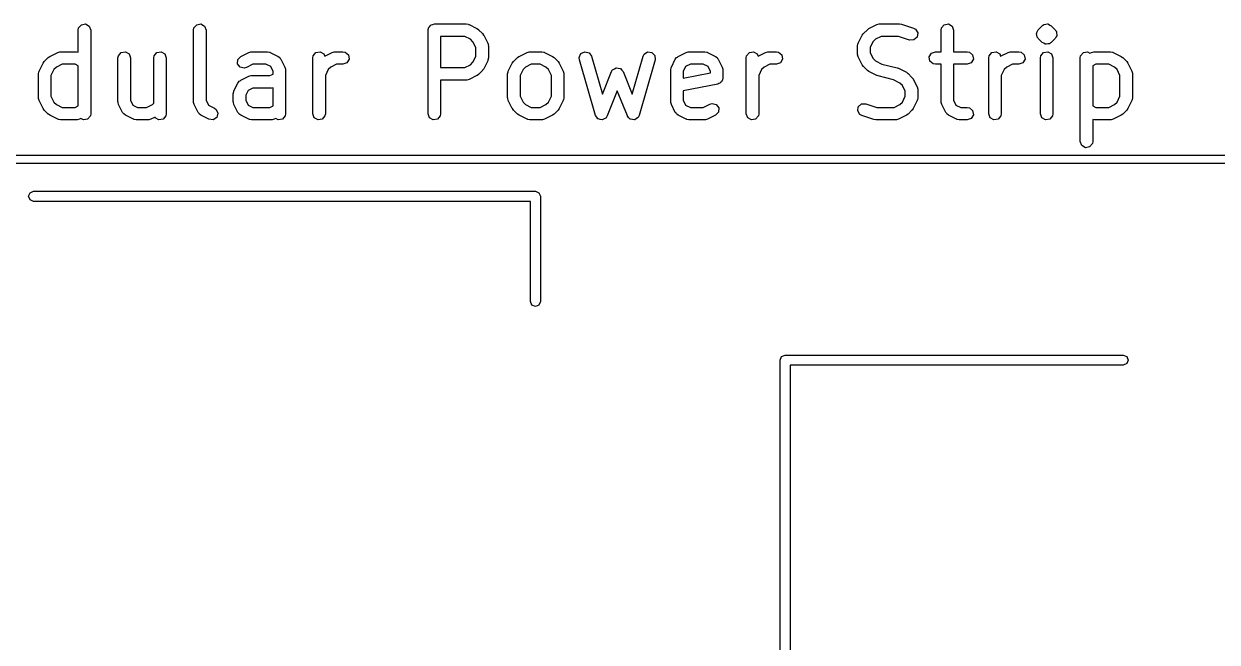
# Model space of a CAD drawing. Extents: x 59.1 to 151.1, y -119.5 to -80.2.
# Drawn here: x 71.73 to 86.02, y -87.78 to -80.38 of the extents above; entities that cross this region are included whole.
import ezdxf

# ---------------------------------------------------------------- set-up
doc = ezdxf.new("R2010")
doc.units = 0
doc.layers.add('BLACK', color=7, linetype='CONTINUOUS')

msp = doc.modelspace()

# ---------------------------------------------------------------- linework, layer by layer
at = {"layer": 'BLACK', "linetype": 'CONTINUOUS'}
for p, q in [((72.381, -80.4524), (72.3855, -80.4267)), ((72.381, -80.7143), (72.381, -80.4524)), ((72.3855, -80.4267), (72.4185, -80.3874)), ((72.4185, -80.3874), (72.469, -80.3785)), ((72.469, -80.3785), (72.5134, -80.4042)), ((72.5134, -80.4042), (72.531, -80.4524)), ((72.531, -80.4524), (72.531, -81.4524)), ((73.7619, -80.4524), (73.7664, -80.4267)), ((73.7619, -81.3095), (73.7619, -80.4524)), ((73.7664, -80.4267), (73.7994, -80.3874)), ((73.7994, -80.3874), (73.8499, -80.3785)), ((73.8499, -80.3785), (73.8944, -80.4042)), ((73.8944, -80.4042), (73.9119, -80.4524)), ((73.9119, -80.4524), (73.9119, -81.2918)), ((76.5714, -80.4524), (76.5731, -80.4426)), ((76.5714, -81.4524), (76.5714, -80.4524)), ((76.5726, -80.4394), (76.5742, -80.4365)), ((76.5731, -80.4426), (76.5726, -80.4394)), ((76.5742, -80.4365), (76.576, -80.4267)), ((76.576, -80.4267), (76.5885, -80.4118)), ((76.5885, -80.4118), (76.5982, -80.3949)), ((76.5982, -80.3949), (76.6046, -80.3926)), ((76.6046, -80.3926), (76.6089, -80.3874)), ((76.6089, -80.3874), (76.6281, -80.384)), ((76.6281, -80.384), (76.6464, -80.3774)), ((76.6464, -80.3774), (77.0274, -80.3774)), ((77.0274, -80.3774), (77.053, -80.3819)), ((77.053, -80.3819), (77.0565, -80.3848)), ((77.0565, -80.3848), (77.0609, -80.3853)), ((77.0609, -80.3853), (77.1562, -80.4329)), ((77.1562, -80.4329), (77.1742, -80.4463)), ((77.1742, -80.4463), (77.1757, -80.447)), ((77.1757, -80.447), (77.2233, -80.4946)), ((81.7839, -80.4946), (81.8315, -80.447)), ((81.8315, -80.447), (81.8499, -80.4341)), ((81.8499, -80.4341), (81.851, -80.4329)), ((81.851, -80.4329), (81.9462, -80.3853)), ((81.9462, -80.3853), (81.9712, -80.3779)), ((81.9712, -80.3779), (81.9755, -80.3789)), ((81.9755, -80.3789), (81.9798, -80.3774)), ((81.9798, -80.3774), (82.2179, -80.3774)), ((82.2179, -80.3774), (82.2399, -80.3813)), ((82.2399, -80.3813), (82.2416, -80.3812)), ((82.2416, -80.3812), (82.3844, -80.4288)), ((82.3844, -80.4288), (82.4073, -80.4413)), ((82.4073, -80.4413), (82.4342, -80.485)), ((82.7143, -80.4524), (82.7188, -80.4267)), ((82.7143, -80.7107), (82.7143, -80.4524)), ((82.7188, -80.4267), (82.7518, -80.3874)), ((82.7518, -80.3874), (82.8023, -80.3785)), ((82.8023, -80.3785), (82.8467, -80.4042)), ((82.8467, -80.4042), (82.8643, -80.4524)), ((82.8643, -80.4524), (82.8643, -80.7107)), ((83.8709, -80.4646), (83.8791, -80.447)), ((83.8791, -80.447), (83.9267, -80.3993)), ((83.9267, -80.3993), (83.9348, -80.3937)), ((83.9348, -80.3937), (83.9367, -80.3909)), ((83.9367, -80.3909), (83.94, -80.3901)), ((83.94, -80.3901), (83.9401, -80.39)), ((83.9401, -80.39), (83.9423, -80.3874)), ((83.9423, -80.3874), (83.9443, -80.3871)), ((83.9443, -80.3871), (83.9481, -80.3844)), ((83.9481, -80.3844), (83.9675, -80.3827)), ((83.9675, -80.3827), (83.9863, -80.3777)), ((83.9863, -80.3777), (83.9894, -80.3791)), ((83.9894, -80.3791), (83.9928, -80.3785)), ((83.9928, -80.3785), (83.9958, -80.3802)), ((83.9958, -80.3802), (83.9992, -80.3799)), ((83.9992, -80.3799), (84.0151, -80.3911)), ((84.0151, -80.3911), (84.0328, -80.3993)), ((84.0328, -80.3993), (84.0804, -80.447)), ((84.0804, -80.447), (84.0861, -80.4551)), ((84.0861, -80.4551), (84.0888, -80.457)), ((76.7214, -80.5274), (76.7214, -80.9012)), ((77.0097, -80.5274), (76.7214, -80.5274)), ((77.0782, -80.5616), (77.0097, -80.5274)), ((77.1086, -80.592), (77.0782, -80.5616)), ((77.1429, -80.6606), (77.1086, -80.592)), ((77.2233, -80.4946), (77.2361, -80.513)), ((77.2361, -80.513), (77.2373, -80.5141)), ((77.2373, -80.5141), (77.2849, -80.6093)), ((81.7222, -80.6093), (81.7698, -80.5141)), ((81.7698, -80.5141), (81.7832, -80.4961)), ((81.7832, -80.4961), (81.7839, -80.4946)), ((81.8985, -80.592), (81.8643, -80.6606)), ((81.9289, -80.5616), (81.8985, -80.592)), ((81.9975, -80.5274), (81.9289, -80.5616)), ((82.2057, -80.5274), (81.9975, -80.5274)), ((82.337, -80.5712), (82.2057, -80.5274)), ((82.3883, -80.5697), (82.337, -80.5712)), ((82.4267, -80.5357), (82.3883, -80.5697)), ((82.4342, -80.485), (82.4267, -80.5357)), ((83.8574, -80.4935), (83.8603, -80.4873)), ((83.8625, -80.5123), (83.8574, -80.4935)), ((83.8597, -80.4806), (83.8709, -80.4646)), ((83.8603, -80.4873), (83.8597, -80.4806)), ((83.8642, -80.5317), (83.8625, -80.5123)), ((83.8698, -80.5398), (83.8642, -80.5317)), ((83.8707, -80.543), (83.8698, -80.5398)), ((83.8734, -80.5449), (83.8707, -80.543)), ((83.8791, -80.553), (83.8734, -80.5449)), ((83.9267, -80.6007), (83.8791, -80.553)), ((84.0804, -80.553), (84.0328, -80.6007)), ((84.0886, -80.5354), (84.0804, -80.553)), ((84.0998, -80.5194), (84.0886, -80.5354)), ((84.0888, -80.457), (84.0897, -80.4602)), ((84.0897, -80.4602), (84.0954, -80.4683)), ((84.0954, -80.4683), (84.0971, -80.4877)), ((84.0971, -80.4877), (84.1021, -80.5065)), ((84.1021, -80.5065), (84.0992, -80.5127)), ((84.0992, -80.5127), (84.0998, -80.5194)), ((72.0415, -80.7663), (72.1367, -80.7186)), ((72.1367, -80.7186), (72.1617, -80.7112)), ((72.1617, -80.7112), (72.166, -80.7122)), ((72.166, -80.7122), (72.1702, -80.7107)), ((72.1702, -80.7107), (72.3607, -80.7107)), ((72.3607, -80.7107), (72.381, -80.7143)), ((72.8617, -80.7601), (72.8946, -80.7208)), ((72.8946, -80.7208), (72.9452, -80.7119)), ((72.9452, -80.7119), (72.9896, -80.7375)), ((72.9896, -80.7375), (73.0071, -80.7857)), ((73.2902, -80.7601), (73.3232, -80.7208)), ((73.3232, -80.7208), (73.3737, -80.7119)), ((73.3737, -80.7119), (73.4182, -80.7375)), ((73.4182, -80.7375), (73.4357, -80.7857)), ((74.3272, -80.7663), (74.4224, -80.7186)), ((74.4224, -80.7186), (74.4474, -80.7112)), ((74.4474, -80.7112), (74.4517, -80.7122)), ((74.4517, -80.7122), (74.456, -80.7107)), ((74.456, -80.7107), (74.6464, -80.7107)), ((74.6464, -80.7107), (74.6721, -80.7152)), ((74.6721, -80.7152), (74.6755, -80.7181)), ((74.6755, -80.7181), (74.68, -80.7186)), ((74.68, -80.7186), (74.7752, -80.7663)), ((75.195, -80.7601), (75.228, -80.7208)), ((75.228, -80.7208), (75.2785, -80.7119)), ((75.2785, -80.7119), (75.3229, -80.7375)), ((75.3229, -80.7375), (75.3324, -80.7636)), ((75.3324, -80.7636), (75.4224, -80.7186)), ((75.4224, -80.7186), (75.4474, -80.7112)), ((75.4474, -80.7112), (75.4517, -80.7122)), ((75.4517, -80.7122), (75.456, -80.7107)), ((75.456, -80.7107), (75.5512, -80.7107)), ((75.5512, -80.7107), (75.5768, -80.7152)), ((75.5768, -80.7152), (75.6161, -80.7482)), ((77.1429, -80.768), (77.1429, -80.6606)), ((77.2849, -80.6093), (77.2924, -80.6343)), ((77.2924, -80.6343), (77.2913, -80.6386)), ((77.2913, -80.6386), (77.2929, -80.6429)), ((77.2929, -80.6429), (77.2929, -80.7857)), ((77.6605, -80.7663), (77.7557, -80.7186)), ((77.7557, -80.7186), (77.7807, -80.7112)), ((77.7807, -80.7112), (77.7851, -80.7122)), ((77.7851, -80.7122), (77.7893, -80.7107)), ((77.7893, -80.7107), (77.9321, -80.7107)), ((77.9321, -80.7107), (77.9578, -80.7152)), ((77.9578, -80.7152), (77.9612, -80.7181)), ((77.9612, -80.7181), (77.9657, -80.7186)), ((77.9657, -80.7186), (78.0609, -80.7663)), ((78.3811, -80.7804), (78.4021, -80.7336)), ((78.4021, -80.7336), (78.4482, -80.7111)), ((78.4482, -80.7111), (78.498, -80.7236)), ((78.498, -80.7236), (78.5281, -80.7651)), ((79.1457, -80.7651), (79.1571, -80.7417)), ((79.1571, -80.7417), (79.1996, -80.713)), ((79.1996, -80.713), (79.2507, -80.7183)), ((79.2507, -80.7183), (79.2863, -80.7551)), ((79.5653, -80.7663), (79.6605, -80.7186)), ((79.6605, -80.7186), (79.6855, -80.7112)), ((79.6855, -80.7112), (79.6898, -80.7122)), ((79.6898, -80.7122), (79.694, -80.7107)), ((79.694, -80.7107), (79.8845, -80.7107)), ((79.8845, -80.7107), (79.9102, -80.7152)), ((79.9102, -80.7152), (79.9136, -80.7181)), ((79.9136, -80.7181), (79.9181, -80.7186)), ((79.9181, -80.7186), (80.0133, -80.7663)), ((80.3855, -80.7601), (80.4185, -80.7208)), ((80.4185, -80.7208), (80.469, -80.7119)), ((80.469, -80.7119), (80.5134, -80.7375)), ((80.5134, -80.7375), (80.5229, -80.7636)), ((80.5229, -80.7636), (80.6129, -80.7186)), ((80.6129, -80.7186), (80.6379, -80.7112)), ((80.6379, -80.7112), (80.6422, -80.7122)), ((80.6422, -80.7122), (80.6464, -80.7107)), ((80.6464, -80.7107), (80.7417, -80.7107)), ((80.7417, -80.7107), (80.7673, -80.7152)), ((80.7673, -80.7152), (80.8066, -80.7482)), ((81.7143, -80.6429), (81.7188, -80.6172)), ((81.7143, -80.7381), (81.7143, -80.6429)), ((81.7158, -80.7423), (81.7143, -80.7381)), ((81.7188, -80.6172), (81.7217, -80.6138)), ((81.7217, -80.6138), (81.7222, -80.6093)), ((81.8643, -80.6606), (81.8643, -80.7204)), ((81.8643, -80.7204), (81.8985, -80.7889)), ((82.5726, -80.7727), (82.5982, -80.7283)), ((82.5982, -80.7283), (82.6464, -80.7107)), ((82.6464, -80.7107), (82.7143, -80.7107)), ((82.8643, -80.7107), (83.0274, -80.7107)), ((83.0274, -80.7107), (83.053, -80.7152)), ((83.053, -80.7152), (83.0923, -80.7482)), ((83.2902, -80.7601), (83.3232, -80.7208)), ((83.3232, -80.7208), (83.3737, -80.7119)), ((83.3737, -80.7119), (83.4182, -80.7375)), ((83.4182, -80.7375), (83.4277, -80.7636)), ((83.4277, -80.7636), (83.5176, -80.7186)), ((83.5176, -80.7186), (83.5426, -80.7112)), ((83.5426, -80.7112), (83.547, -80.7122)), ((83.547, -80.7122), (83.5512, -80.7107)), ((83.5512, -80.7107), (83.6464, -80.7107)), ((83.6464, -80.7107), (83.6721, -80.7152)), ((83.6721, -80.7152), (83.7114, -80.7482)), ((83.9093, -80.7601), (83.9423, -80.7208)), ((83.9444, -80.6089), (83.9267, -80.6007)), ((83.9423, -80.7208), (83.9928, -80.7119)), ((83.9603, -80.6201), (83.9444, -80.6089)), ((83.9638, -80.6198), (83.9603, -80.6201)), ((83.9667, -80.6215), (83.9638, -80.6198)), ((83.9701, -80.6209), (83.9667, -80.6215)), ((83.9732, -80.6223), (83.9701, -80.6209)), ((83.992, -80.6173), (83.9732, -80.6223)), ((84.0115, -80.6156), (83.992, -80.6173)), ((83.9928, -80.7119), (84.0372, -80.7375)), ((84.0153, -80.6129), (84.0115, -80.6156)), ((84.0173, -80.6126), (84.0153, -80.6129)), ((84.0194, -80.61), (84.0173, -80.6126)), ((84.0196, -80.6099), (84.0194, -80.61)), ((84.0228, -80.6091), (84.0196, -80.6099)), ((84.0247, -80.6063), (84.0228, -80.6091)), ((84.0328, -80.6007), (84.0247, -80.6063)), ((84.0372, -80.7375), (84.0548, -80.7857)), ((84.3855, -80.7601), (84.4185, -80.7208)), ((84.4185, -80.7208), (84.469, -80.7119)), ((84.469, -80.7119), (84.4979, -80.7285)), ((84.4979, -80.7285), (84.5176, -80.7186)), ((84.5176, -80.7186), (84.5426, -80.7112)), ((84.5426, -80.7112), (84.547, -80.7122)), ((84.547, -80.7122), (84.5512, -80.7107)), ((84.5512, -80.7107), (84.7417, -80.7107)), ((84.7417, -80.7107), (84.7673, -80.7152)), ((84.7673, -80.7152), (84.7708, -80.7181)), ((84.7708, -80.7181), (84.7752, -80.7186)), ((84.7752, -80.7186), (84.8704, -80.7663)), ((71.9127, -80.9426), (71.9603, -80.8474)), ((71.9603, -80.8474), (71.9737, -80.8294)), ((71.9737, -80.8294), (71.9743, -80.8279)), ((71.9743, -80.8279), (72.022, -80.7803)), ((72.022, -80.7803), (72.0403, -80.7674)), ((72.0403, -80.7674), (72.0415, -80.7663)), ((72.1879, -80.8607), (72.1194, -80.895)), ((72.343, -80.8607), (72.1879, -80.8607)), ((72.381, -80.8797), (72.343, -80.8607)), ((72.381, -81.3584), (72.381, -80.8797)), ((72.8571, -80.7857), (72.8617, -80.7601)), ((72.8571, -81.3095), (72.8571, -80.7857)), ((73.0071, -80.7857), (73.0071, -81.2918)), ((73.2857, -80.7857), (73.2902, -80.7601)), ((73.2857, -81.3261), (73.2857, -80.7857)), ((73.4357, -80.7857), (73.4357, -81.4524)), ((74.2888, -80.8547), (74.2919, -80.8035)), ((74.3194, -80.8959), (74.2888, -80.8547)), ((74.2919, -80.8035), (74.3272, -80.7663)), ((74.4737, -80.8607), (74.3943, -80.9004)), ((74.6287, -80.8607), (74.4737, -80.8607)), ((74.6858, -80.8892), (74.6287, -80.8607)), ((74.7752, -80.7663), (74.7961, -80.7818)), ((74.7961, -80.7818), (74.8006, -80.7921)), ((74.8006, -80.7921), (74.8087, -80.7998)), ((74.8087, -80.7998), (74.8564, -80.895)), ((75.1905, -80.7857), (75.195, -80.7601)), ((75.1905, -81.4524), (75.1905, -80.7857)), ((75.4737, -80.8607), (75.4051, -80.895)), ((75.5512, -80.8607), (75.4737, -80.8607)), ((75.5994, -80.8432), (75.5512, -80.8607)), ((75.6251, -80.7987), (75.5994, -80.8432)), ((75.6161, -80.7482), (75.6251, -80.7987)), ((77.0097, -80.9012), (77.0782, -80.8669)), ((77.0782, -80.8669), (77.1086, -80.8365)), ((77.1086, -80.8365), (77.1429, -80.768)), ((77.2849, -80.8193), (77.2373, -80.9145)), ((77.2855, -80.8148), (77.2849, -80.8193)), ((77.2883, -80.8114), (77.2855, -80.8148)), ((77.2929, -80.7857), (77.2883, -80.8114)), ((77.5317, -80.9426), (77.5793, -80.8474)), ((77.5793, -80.8474), (77.5927, -80.8294)), ((77.5927, -80.8294), (77.5934, -80.8279)), ((77.5934, -80.8279), (77.641, -80.7803)), ((77.641, -80.7803), (77.6594, -80.7674)), ((77.6594, -80.7674), (77.6605, -80.7663)), ((77.807, -80.8607), (77.7385, -80.895)), ((77.9144, -80.8607), (77.807, -80.8607)), ((77.983, -80.895), (77.9144, -80.8607)), ((78.0609, -80.7663), (78.0789, -80.7796)), ((78.0789, -80.7796), (78.0804, -80.7803)), ((78.0804, -80.7803), (78.128, -80.8279)), ((78.128, -80.8279), (78.1409, -80.8463)), ((78.1409, -80.8463), (78.1421, -80.8474)), ((78.1421, -80.8474), (78.1897, -80.9426)), ((78.3838, -80.8063), (78.3811, -80.7804)), ((78.5743, -81.473), (78.3838, -80.8063)), ((78.5281, -80.7651), (78.6583, -81.2208)), ((79.0155, -81.2208), (79.1457, -80.7651)), ((79.29, -80.8063), (79.0995, -81.473)), ((79.2863, -80.7551), (79.29, -80.8063)), ((79.4841, -80.895), (79.5317, -80.7998)), ((79.5317, -80.7998), (79.5472, -80.7789)), ((79.5472, -80.7789), (79.5575, -80.7744)), ((79.5575, -80.7744), (79.5653, -80.7663)), ((79.7118, -80.8607), (79.6547, -80.8892)), ((79.8668, -80.8607), (79.7118, -80.8607)), ((79.9239, -80.8892), (79.8668, -80.8607)), ((80.0133, -80.7663), (80.0342, -80.7818)), ((80.0342, -80.7818), (80.0387, -80.7921)), ((80.0387, -80.7921), (80.0468, -80.7998)), ((80.0468, -80.7998), (80.0945, -80.895)), ((80.381, -80.7857), (80.3855, -80.7601)), ((80.381, -81.4524), (80.381, -80.7857)), ((80.6641, -80.8607), (80.5956, -80.895)), ((80.7417, -80.8607), (80.6641, -80.8607)), ((80.7899, -80.8432), (80.7417, -80.8607)), ((80.8155, -80.7987), (80.7899, -80.8432)), ((80.8066, -80.7482), (80.8155, -80.7987)), ((81.7148, -80.7467), (81.7158, -80.7423)), ((81.7222, -80.7716), (81.7148, -80.7467)), ((81.7698, -80.8669), (81.7222, -80.7716)), ((81.771, -80.868), (81.7698, -80.8669)), ((81.7839, -80.8864), (81.771, -80.868)), ((81.8985, -80.7889), (81.929, -80.8193)), ((81.929, -80.8193), (82.0059, -80.8578)), ((82.0059, -80.8578), (82.1884, -80.9034)), ((82.5815, -80.8232), (82.5726, -80.7727)), ((82.6208, -80.8562), (82.5815, -80.8232)), ((82.6464, -80.8607), (82.6208, -80.8562)), ((82.7143, -80.8607), (82.6464, -80.8607)), ((82.7143, -81.3095), (82.7143, -80.8607)), ((83.0274, -80.8607), (82.8643, -80.8607)), ((82.8643, -80.8607), (82.8643, -81.2918)), ((83.0756, -80.8432), (83.0274, -80.8607)), ((83.1012, -80.7987), (83.0756, -80.8432)), ((83.0923, -80.7482), (83.1012, -80.7987)), ((83.2857, -80.7857), (83.2902, -80.7601)), ((83.2857, -81.4524), (83.2857, -80.7857)), ((83.5689, -80.8607), (83.5004, -80.895)), ((83.6464, -80.8607), (83.5689, -80.8607)), ((83.6946, -80.8432), (83.6464, -80.8607)), ((83.7203, -80.7987), (83.6946, -80.8432)), ((83.7114, -80.7482), (83.7203, -80.7987)), ((83.9048, -80.7857), (83.9093, -80.7601)), ((83.9048, -81.4524), (83.9048, -80.7857)), ((84.0548, -80.7857), (84.0548, -81.4524)), ((84.381, -80.7857), (84.3855, -80.7601)), ((84.381, -81.7857), (84.381, -80.7857)), ((84.5689, -80.8607), (84.531, -80.8797)), ((84.531, -80.8797), (84.531, -81.3584)), ((84.724, -80.8607), (84.5689, -80.8607)), ((84.7925, -80.895), (84.724, -80.8607)), ((84.8704, -80.7663), (84.8885, -80.7796)), ((84.8885, -80.7796), (84.8899, -80.7803)), ((84.8899, -80.7803), (84.9376, -80.8279)), ((84.9376, -80.8279), (84.9504, -80.8463)), ((84.9504, -80.8463), (84.9516, -80.8474)), ((84.9516, -80.8474), (84.9992, -80.9426)), ((71.9048, -80.9762), (71.9093, -80.9505)), ((71.9048, -81.2619), (71.9048, -80.9762)), ((71.9093, -80.9505), (71.9122, -80.9471)), ((71.9122, -80.9471), (71.9127, -80.9426)), ((72.089, -80.9254), (72.0548, -80.9939)), ((72.0548, -80.9939), (72.0548, -81.2442)), ((72.1194, -80.895), (72.089, -80.9254)), ((74.3693, -80.9078), (74.3194, -80.8959)), ((74.3272, -81.052), (74.4224, -81.0043)), ((74.3943, -80.9004), (74.3693, -80.9078)), ((74.4224, -81.0043), (74.4474, -80.9969)), ((74.4474, -80.9969), (74.4517, -80.998)), ((74.4517, -80.998), (74.456, -80.9964)), ((74.456, -80.9964), (74.6763, -80.9964)), ((74.6763, -80.9964), (74.7143, -80.9775)), ((74.7143, -80.9463), (74.6858, -80.8892)), ((74.7143, -80.9775), (74.7143, -80.9463)), ((74.8564, -80.895), (74.8638, -80.92)), ((74.8638, -80.92), (74.8628, -80.9244)), ((74.8628, -80.9244), (74.8643, -80.9286)), ((74.8643, -80.9286), (74.8643, -81.4524)), ((75.3747, -80.9254), (75.3405, -80.9939)), ((75.3405, -80.9939), (75.3405, -81.4524)), ((75.4051, -80.895), (75.3747, -80.9254)), ((76.7214, -80.9012), (77.0097, -80.9012)), ((77.1562, -80.9957), (77.0609, -81.0433)), ((77.1573, -80.9945), (77.1562, -80.9957)), ((77.1757, -80.9816), (77.1573, -80.9945)), ((77.2233, -80.934), (77.1757, -80.9816)), ((77.224, -80.9325), (77.2233, -80.934)), ((77.2373, -80.9145), (77.224, -80.9325)), ((77.5238, -80.9762), (77.5283, -80.9505)), ((77.5238, -81.2619), (77.5238, -80.9762)), ((77.5283, -80.9505), (77.5312, -80.9471)), ((77.5312, -80.9471), (77.5317, -80.9426)), ((77.7081, -80.9254), (77.6738, -80.9939)), ((77.6738, -80.9939), (77.6738, -81.2442)), ((77.7385, -80.895), (77.7081, -80.9254)), ((78.0134, -80.9254), (77.983, -80.895)), ((78.0476, -80.9939), (78.0134, -80.9254)), ((78.0476, -81.2442), (78.0476, -80.9939)), ((78.1897, -80.9426), (78.1971, -80.9676)), ((78.1971, -80.9676), (78.1961, -80.972)), ((78.1961, -80.972), (78.1976, -80.9762)), ((78.1976, -80.9762), (78.1976, -81.2619)), ((78.6583, -81.2208), (78.7673, -80.9483)), ((78.7673, -80.9483), (78.7771, -80.9325)), ((78.7771, -80.9325), (78.778, -80.9298)), ((78.778, -80.9298), (78.7792, -80.929)), ((78.7792, -80.929), (78.781, -80.9262)), ((78.781, -80.9262), (78.8016, -80.9151)), ((78.8016, -80.9151), (78.8216, -80.9028)), ((78.8216, -80.9028), (78.824, -80.9031)), ((78.824, -80.9031), (78.8262, -80.902)), ((78.8262, -80.902), (78.8491, -80.9068)), ((78.8491, -80.9068), (78.8723, -80.9101)), ((78.8723, -80.9101), (78.874, -80.9119)), ((78.874, -80.9119), (78.8764, -80.9124)), ((78.8764, -80.9124), (78.8909, -80.9309)), ((78.8909, -80.9309), (78.9065, -80.9483)), ((78.9065, -80.9483), (79.0155, -81.2208)), ((79.4762, -80.9286), (79.4807, -80.9029)), ((79.4762, -81.3095), (79.4762, -80.9286)), ((79.4807, -80.9029), (79.4836, -80.8995)), ((79.4836, -80.8995), (79.4841, -80.895)), ((79.6547, -80.8892), (79.6262, -80.9463)), ((79.6262, -80.9463), (79.6262, -81.0276)), ((79.6262, -81.0276), (79.9524, -80.9623)), ((79.9524, -80.9463), (79.9239, -80.8892)), ((79.9524, -80.9623), (79.9524, -80.9463)), ((80.0945, -80.895), (80.1019, -80.92)), ((80.1024, -81.0238), (80.0979, -81.0495)), ((80.1019, -80.92), (80.1008, -80.9244)), ((80.1008, -80.9244), (80.1024, -80.9286)), ((80.1024, -80.9286), (80.1024, -81.0238)), ((80.5652, -80.9254), (80.531, -80.9939)), ((80.531, -80.9939), (80.531, -81.4524)), ((80.5956, -80.895), (80.5652, -80.9254)), ((81.8315, -80.934), (81.7839, -80.8864)), ((81.833, -80.9347), (81.8315, -80.934)), ((81.851, -80.948), (81.833, -80.9347)), ((81.9462, -80.9957), (81.851, -80.948)), ((81.9497, -80.9961), (81.9462, -80.9957)), ((81.9616, -81.0013), (81.9497, -80.9961)), ((82.1441, -81.047), (81.9616, -81.0013)), ((82.1884, -80.9034), (82.2003, -80.9087)), ((82.2003, -80.9087), (82.2038, -80.9091)), ((82.2038, -80.9091), (82.299, -80.9567)), ((82.299, -80.9567), (82.317, -80.9701)), ((82.317, -80.9701), (82.3185, -80.9708)), ((82.3185, -80.9708), (82.3661, -81.0184)), ((82.3661, -81.0184), (82.379, -81.0368)), ((83.47, -80.9254), (83.4357, -80.9939)), ((83.4357, -80.9939), (83.4357, -81.4524)), ((83.5004, -80.895), (83.47, -80.9254)), ((84.8229, -80.9254), (84.7925, -80.895)), ((84.8571, -80.9939), (84.8229, -80.9254)), ((84.8571, -81.2442), (84.8571, -80.9939)), ((84.9992, -80.9426), (85.0066, -80.9676)), ((85.0066, -80.9676), (85.0056, -80.972)), ((85.0056, -80.972), (85.0071, -80.9762)), ((85.0071, -80.9762), (85.0071, -81.2619)), ((74.246, -81.1807), (74.2936, -81.0855)), ((74.2936, -81.0855), (74.3091, -81.0646)), ((74.3091, -81.0646), (74.3195, -81.0601)), ((74.3195, -81.0601), (74.3272, -81.052)), ((74.4737, -81.1464), (74.4166, -81.1749)), ((74.694, -81.1464), (74.4737, -81.1464)), ((74.6983, -81.1449), (74.694, -81.1464)), ((74.7026, -81.1459), (74.6983, -81.1449)), ((74.7143, -81.1425), (74.7026, -81.1459)), ((74.7143, -81.3584), (74.7143, -81.1425)), ((77.0274, -81.0512), (76.7214, -81.0512)), ((76.7214, -81.0512), (76.7214, -81.4524)), ((77.0316, -81.0497), (77.0274, -81.0512)), ((77.036, -81.0507), (77.0316, -81.0497)), ((77.0609, -81.0433), (77.036, -81.0507)), ((80.0421, -81.0974), (79.6262, -81.1805)), ((80.0527, -81.0909), (80.0421, -81.0974)), ((80.0649, -81.0888), (80.0527, -81.0909)), ((80.0739, -81.078), (80.0649, -81.0888)), ((80.0859, -81.0707), (80.0739, -81.078)), ((80.0899, -81.059), (80.0859, -81.0707)), ((80.0979, -81.0495), (80.0899, -81.059)), ((82.221, -81.0854), (82.1441, -81.047)), ((82.2515, -81.1159), (82.221, -81.0854)), ((82.2857, -81.1844), (82.2515, -81.1159)), ((82.379, -81.0368), (82.3802, -81.0379)), ((82.3802, -81.0379), (82.4278, -81.1331)), ((82.4278, -81.1331), (82.4352, -81.1581)), ((82.4352, -81.1581), (82.4342, -81.1625)), ((82.4342, -81.1625), (82.4357, -81.1667)), ((82.4357, -81.1667), (82.4357, -81.2619)), ((71.9063, -81.2661), (71.9048, -81.2619)), ((71.9053, -81.2705), (71.9063, -81.2661)), ((71.9127, -81.2954), (71.9053, -81.2705)), ((71.9603, -81.3907), (71.9127, -81.2954)), ((72.0548, -81.2442), (72.089, -81.3127)), ((72.089, -81.3127), (72.1194, -81.3431)), ((72.8587, -81.3137), (72.8571, -81.3095)), ((72.8576, -81.3181), (72.8587, -81.3137)), ((73.0071, -81.2918), (73.0357, -81.3489)), ((73.7634, -81.3137), (73.7619, -81.3095)), ((73.7624, -81.3181), (73.7634, -81.3137)), ((73.9119, -81.2918), (73.9404, -81.3489)), ((74.2381, -81.2143), (74.2426, -81.1886)), ((74.2381, -81.3095), (74.2381, -81.2143)), ((74.2396, -81.3137), (74.2381, -81.3095)), ((74.2386, -81.3181), (74.2396, -81.3137)), ((74.2426, -81.1886), (74.2455, -81.1852)), ((74.2455, -81.1852), (74.246, -81.1807)), ((74.4166, -81.1749), (74.3881, -81.232)), ((74.3881, -81.232), (74.3881, -81.2918)), ((74.3881, -81.2918), (74.4166, -81.3489)), ((77.5253, -81.2661), (77.5238, -81.2619)), ((77.5243, -81.2705), (77.5253, -81.2661)), ((77.5317, -81.2954), (77.5243, -81.2705)), ((77.5793, -81.3907), (77.5317, -81.2954)), ((77.6738, -81.2442), (77.7081, -81.3127)), ((77.7081, -81.3127), (77.7385, -81.3431)), ((77.983, -81.3431), (78.0134, -81.3127)), ((78.0134, -81.3127), (78.0476, -81.2442)), ((78.1897, -81.2954), (78.1421, -81.3907)), ((78.1902, -81.291), (78.1897, -81.2954)), ((78.1931, -81.2876), (78.1902, -81.291)), ((78.1976, -81.2619), (78.1931, -81.2876)), ((78.8369, -81.1781), (78.7161, -81.4802)), ((78.9577, -81.4802), (78.8369, -81.1781)), ((79.4777, -81.3137), (79.4762, -81.3095)), ((79.4767, -81.3181), (79.4777, -81.3137)), ((79.6262, -81.1805), (79.6262, -81.2918)), ((79.6262, -81.2918), (79.6547, -81.3489)), ((82.221, -81.3431), (82.2515, -81.3127)), ((82.2515, -81.3127), (82.2857, -81.2442)), ((82.2857, -81.2442), (82.2857, -81.1844)), ((82.4278, -81.2954), (82.3802, -81.3907)), ((82.4283, -81.291), (82.4278, -81.2954)), ((82.4312, -81.2876), (82.4283, -81.291)), ((82.4357, -81.2619), (82.4312, -81.2876)), ((82.7158, -81.3137), (82.7143, -81.3095)), ((82.7148, -81.3181), (82.7158, -81.3137)), ((82.8643, -81.2918), (82.8928, -81.3489)), ((84.7925, -81.3431), (84.8229, -81.3127)), ((84.8229, -81.3127), (84.8571, -81.2442)), ((84.9992, -81.2954), (84.9516, -81.3907)), ((84.9997, -81.291), (84.9992, -81.2954)), ((85.0026, -81.2876), (84.9997, -81.291)), ((85.0071, -81.2619), (85.0026, -81.2876)), ((71.9615, -81.3918), (71.9603, -81.3907)), ((71.9743, -81.4102), (71.9615, -81.3918)), ((72.022, -81.4578), (71.9743, -81.4102)), ((72.1194, -81.3431), (72.1879, -81.3774)), ((72.1879, -81.3774), (72.343, -81.3774)), ((72.343, -81.3774), (72.381, -81.3584)), ((72.531, -81.4524), (72.5264, -81.478)), ((72.8651, -81.3431), (72.8576, -81.3181)), ((72.9127, -81.4383), (72.8651, -81.3431)), ((72.9208, -81.446), (72.9127, -81.4383)), ((72.9253, -81.4563), (72.9208, -81.446)), ((72.9462, -81.4718), (72.9253, -81.4563)), ((73.0357, -81.3489), (73.0927, -81.3774)), ((73.0927, -81.3774), (73.2002, -81.3774)), ((73.2002, -81.3774), (73.2687, -81.3431)), ((73.2687, -81.3431), (73.2857, -81.3261)), ((73.4357, -81.4524), (73.4312, -81.478)), ((73.7698, -81.3431), (73.7624, -81.3181)), ((73.8174, -81.4383), (73.7698, -81.3431)), ((73.8256, -81.446), (73.8174, -81.4383)), ((73.8301, -81.4563), (73.8256, -81.446)), ((73.851, -81.4718), (73.8301, -81.4563)), ((73.9404, -81.3489), (74.0133, -81.3853)), ((74.0133, -81.3853), (74.0342, -81.4008)), ((74.0342, -81.4008), (74.0546, -81.4479)), ((74.0546, -81.4479), (74.04, -81.4971)), ((74.246, -81.3431), (74.2386, -81.3181)), ((74.2936, -81.4383), (74.246, -81.3431)), ((74.3018, -81.446), (74.2936, -81.4383)), ((74.3063, -81.4563), (74.3018, -81.446)), ((74.3272, -81.4718), (74.3063, -81.4563)), ((74.4166, -81.3489), (74.4737, -81.3774)), ((74.4737, -81.3774), (74.6763, -81.3774)), ((74.6763, -81.3774), (74.7143, -81.3584)), ((74.8643, -81.4524), (74.8598, -81.478)), ((75.208, -81.5006), (75.1905, -81.4524)), ((75.3405, -81.4524), (75.336, -81.478)), ((76.589, -81.5006), (76.5714, -81.4524)), ((76.7214, -81.4524), (76.7169, -81.478)), ((77.5805, -81.3918), (77.5793, -81.3907)), ((77.5934, -81.4102), (77.5805, -81.3918)), ((77.641, -81.4578), (77.5934, -81.4102)), ((77.7385, -81.3431), (77.807, -81.3774)), ((77.807, -81.3774), (77.9144, -81.3774)), ((77.9144, -81.3774), (77.983, -81.3431)), ((78.128, -81.4102), (78.0804, -81.4578)), ((78.1287, -81.4087), (78.128, -81.4102)), ((78.1421, -81.3907), (78.1287, -81.4087)), ((79.4841, -81.3431), (79.4767, -81.3181)), ((79.5317, -81.4383), (79.4841, -81.3431)), ((79.5399, -81.446), (79.5317, -81.4383)), ((79.5443, -81.4563), (79.5399, -81.446)), ((79.5653, -81.4718), (79.5443, -81.4563)), ((79.6547, -81.3489), (79.7118, -81.3774)), ((79.7118, -81.3774), (79.8668, -81.3774)), ((79.8668, -81.3774), (79.9462, -81.3377)), ((79.9462, -81.3377), (79.9712, -81.3303)), ((79.9712, -81.3303), (80.0211, -81.3422)), ((80.0486, -81.4346), (80.0133, -81.4718)), ((80.0211, -81.3422), (80.0516, -81.3834)), ((80.0516, -81.3834), (80.0486, -81.4346)), ((80.3985, -81.5006), (80.381, -81.4524)), ((80.531, -81.4524), (80.5264, -81.478)), ((81.7158, -81.4198), (81.7233, -81.369)), ((81.7427, -81.4635), (81.7158, -81.4198)), ((81.7233, -81.369), (81.7617, -81.335)), ((81.7617, -81.335), (81.813, -81.3336)), ((81.813, -81.3336), (81.9443, -81.3774)), ((81.9443, -81.3774), (82.1525, -81.3774)), ((82.1525, -81.3774), (82.221, -81.3431)), ((82.3661, -81.4102), (82.3185, -81.4578)), ((82.3668, -81.4087), (82.3661, -81.4102)), ((82.3802, -81.3907), (82.3668, -81.4087)), ((82.7222, -81.3431), (82.7148, -81.3181)), ((82.7698, -81.4383), (82.7222, -81.3431)), ((82.778, -81.446), (82.7698, -81.4383)), ((82.7824, -81.4563), (82.778, -81.446)), ((82.8034, -81.4718), (82.7824, -81.4563)), ((82.8928, -81.3489), (82.9498, -81.3774)), ((82.9498, -81.3774), (83.0274, -81.3774)), ((83.0274, -81.3774), (83.053, -81.3819)), ((83.053, -81.3819), (83.0923, -81.4149)), ((83.0923, -81.4149), (83.1012, -81.4654)), ((83.3033, -81.5006), (83.2857, -81.4524)), ((83.4357, -81.4524), (83.4312, -81.478)), ((83.9223, -81.5006), (83.9048, -81.4524)), ((84.0548, -81.4524), (84.0502, -81.478)), ((84.531, -81.3584), (84.5689, -81.3774)), ((84.5689, -81.3774), (84.724, -81.3774)), ((84.724, -81.3774), (84.7925, -81.3431)), ((84.9376, -81.4102), (84.8899, -81.4578)), ((84.9382, -81.4087), (84.9376, -81.4102)), ((84.9516, -81.3907), (84.9382, -81.4087)), ((72.0234, -81.4585), (72.022, -81.4578)), ((72.0415, -81.4718), (72.0234, -81.4585)), ((72.1367, -81.5195), (72.0415, -81.4718)), ((72.1412, -81.52), (72.1367, -81.5195)), ((72.1446, -81.5229), (72.1412, -81.52)), ((72.1702, -81.5274), (72.1446, -81.5229)), ((72.3607, -81.5274), (72.1702, -81.5274)), ((72.3649, -81.5258), (72.3607, -81.5274)), ((72.3693, -81.5269), (72.3649, -81.5258)), ((72.3943, -81.5195), (72.3693, -81.5269)), ((72.414, -81.5096), (72.3943, -81.5195)), ((72.4429, -81.5262), (72.414, -81.5096)), ((72.4935, -81.5173), (72.4429, -81.5262)), ((72.5264, -81.478), (72.4935, -81.5173)), ((73.0415, -81.5195), (72.9462, -81.4718)), ((73.0459, -81.52), (73.0415, -81.5195)), ((73.0493, -81.5229), (73.0459, -81.52)), ((73.075, -81.5274), (73.0493, -81.5229)), ((73.2179, -81.5274), (73.075, -81.5274)), ((73.2221, -81.5258), (73.2179, -81.5274)), ((73.2264, -81.5269), (73.2221, -81.5258)), ((73.2514, -81.5195), (73.2264, -81.5269)), ((73.3011, -81.4946), (73.2514, -81.5195)), ((73.3033, -81.5006), (73.3011, -81.4946)), ((73.3477, -81.5262), (73.3033, -81.5006)), ((73.3982, -81.5173), (73.3477, -81.5262)), ((73.4312, -81.478), (73.3982, -81.5173)), ((73.9462, -81.5195), (73.851, -81.4718)), ((73.9972, -81.5253), (73.9462, -81.5195)), ((74.04, -81.4971), (73.9972, -81.5253)), ((74.4224, -81.5195), (74.3272, -81.4718)), ((74.4269, -81.52), (74.4224, -81.5195)), ((74.4303, -81.5229), (74.4269, -81.52)), ((74.456, -81.5274), (74.4303, -81.5229)), ((74.694, -81.5274), (74.456, -81.5274)), ((74.6983, -81.5258), (74.694, -81.5274)), ((74.7026, -81.5269), (74.6983, -81.5258)), ((74.7276, -81.5195), (74.7026, -81.5269)), ((74.7474, -81.5096), (74.7276, -81.5195)), ((74.7763, -81.5262), (74.7474, -81.5096)), ((74.8268, -81.5173), (74.7763, -81.5262)), ((74.8598, -81.478), (74.8268, -81.5173)), ((75.2525, -81.5262), (75.208, -81.5006)), ((75.303, -81.5173), (75.2525, -81.5262)), ((75.336, -81.478), (75.303, -81.5173)), ((76.6334, -81.5262), (76.589, -81.5006)), ((76.6839, -81.5173), (76.6334, -81.5262)), ((76.7169, -81.478), (76.6839, -81.5173)), ((77.6425, -81.4585), (77.641, -81.4578)), ((77.6605, -81.4718), (77.6425, -81.4585)), ((77.7557, -81.5195), (77.6605, -81.4718)), ((77.7602, -81.52), (77.7557, -81.5195)), ((77.7636, -81.5229), (77.7602, -81.52)), ((77.7893, -81.5274), (77.7636, -81.5229)), ((77.9321, -81.5274), (77.7893, -81.5274)), ((77.9364, -81.5258), (77.9321, -81.5274)), ((77.9407, -81.5269), (77.9364, -81.5258)), ((77.9657, -81.5195), (77.9407, -81.5269)), ((78.0609, -81.4718), (77.9657, -81.5195)), ((78.062, -81.4707), (78.0609, -81.4718)), ((78.0804, -81.4578), (78.062, -81.4707)), ((78.5752, -81.4742), (78.5743, -81.473)), ((78.5752, -81.4758), (78.5752, -81.4742)), ((78.5902, -81.4949), (78.5752, -81.4758)), ((78.6044, -81.5145), (78.5902, -81.4949)), ((78.6059, -81.5149), (78.6044, -81.5145)), ((78.6069, -81.5161), (78.6059, -81.5149)), ((78.6307, -81.5211), (78.6069, -81.5161)), ((78.6542, -81.527), (78.6307, -81.5211)), ((78.6556, -81.5263), (78.6542, -81.527)), ((78.6571, -81.5266), (78.6556, -81.5263)), ((78.6785, -81.5151), (78.6571, -81.5266)), ((78.7003, -81.5045), (78.6785, -81.5151)), ((78.701, -81.5031), (78.7003, -81.5045)), ((78.7023, -81.5024), (78.701, -81.5031)), ((78.7161, -81.4802), (78.7023, -81.5024)), ((78.9588, -81.4814), (78.9577, -81.4802)), ((78.9589, -81.483), (78.9588, -81.4814)), ((78.9758, -81.5004), (78.9589, -81.483)), ((78.9919, -81.5185), (78.9758, -81.5004)), ((78.9935, -81.5187), (78.9919, -81.5185)), ((78.9946, -81.5198), (78.9935, -81.5187)), ((79.0187, -81.5223), (78.9946, -81.5198)), ((79.0427, -81.5258), (79.0187, -81.5223)), ((79.044, -81.525), (79.0427, -81.5258)), ((79.0456, -81.5251), (79.044, -81.525)), ((79.0657, -81.5115), (79.0456, -81.5251)), ((79.0863, -81.4988), (79.0657, -81.5115)), ((79.0868, -81.4973), (79.0863, -81.4988)), ((79.0881, -81.4964), (79.0868, -81.4973)), ((79.0995, -81.473), (79.0881, -81.4964)), ((79.6605, -81.5195), (79.5653, -81.4718)), ((79.665, -81.52), (79.6605, -81.5195)), ((79.6684, -81.5229), (79.665, -81.52)), ((79.694, -81.5274), (79.6684, -81.5229)), ((79.8845, -81.5274), (79.694, -81.5274)), ((79.8887, -81.5258), (79.8845, -81.5274)), ((79.8931, -81.5269), (79.8887, -81.5258)), ((79.9181, -81.5195), (79.8931, -81.5269)), ((80.0133, -81.4718), (79.9181, -81.5195)), ((80.4429, -81.5262), (80.3985, -81.5006)), ((80.4935, -81.5173), (80.4429, -81.5262)), ((80.5264, -81.478), (80.4935, -81.5173)), ((81.7656, -81.4759), (81.7427, -81.4635)), ((81.9084, -81.5235), (81.7656, -81.4759)), ((81.9101, -81.5235), (81.9084, -81.5235)), ((81.9321, -81.5274), (81.9101, -81.5235)), ((82.1702, -81.5274), (81.9321, -81.5274)), ((82.1745, -81.5258), (82.1702, -81.5274)), ((82.1788, -81.5269), (82.1745, -81.5258)), ((82.2038, -81.5195), (82.1788, -81.5269)), ((82.299, -81.4718), (82.2038, -81.5195)), ((82.3001, -81.4707), (82.299, -81.4718)), ((82.3185, -81.4578), (82.3001, -81.4707)), ((82.8986, -81.5195), (82.8034, -81.4718)), ((82.9031, -81.52), (82.8986, -81.5195)), ((82.9065, -81.5229), (82.9031, -81.52)), ((82.9321, -81.5274), (82.9065, -81.5229)), ((83.0274, -81.5274), (82.9321, -81.5274)), ((83.0756, -81.5098), (83.0274, -81.5274)), ((83.1012, -81.4654), (83.0756, -81.5098)), ((83.3477, -81.5262), (83.3033, -81.5006)), ((83.3982, -81.5173), (83.3477, -81.5262)), ((83.4312, -81.478), (83.3982, -81.5173)), ((83.9667, -81.5262), (83.9223, -81.5006)), ((84.0173, -81.5173), (83.9667, -81.5262)), ((84.0502, -81.478), (84.0173, -81.5173)), ((84.5512, -81.5274), (84.531, -81.5238)), ((84.531, -81.5238), (84.531, -81.7857)), ((84.7417, -81.5274), (84.5512, -81.5274)), ((84.7459, -81.5258), (84.7417, -81.5274)), ((84.7502, -81.5269), (84.7459, -81.5258)), ((84.7752, -81.5195), (84.7502, -81.5269)), ((84.8704, -81.4718), (84.7752, -81.5195)), ((84.8716, -81.4707), (84.8704, -81.4718)), ((84.8899, -81.4578), (84.8716, -81.4707)), ((84.3985, -81.8339), (84.381, -81.7857)), ((84.4429, -81.8596), (84.3985, -81.8339)), ((84.4935, -81.8507), (84.4429, -81.8596)), ((84.5264, -81.8114), (84.4935, -81.8507)), ((84.531, -81.7857), (84.5264, -81.8114)), ((60, -81.95), (149, -81.95)), ((149, -82.05), (60, -82.05)), ((71.786, -82.442), (71.8036, -82.3996)), ((71.8036, -82.4844), (71.786, -82.442)), ((71.8036, -82.3996), (71.846, -82.382)), ((71.846, -82.382), (77.856, -82.382)), ((77.856, -82.382), (77.8984, -82.3996)), ((77.8984, -82.3996), (77.916, -82.442)), ((77.916, -82.442), (77.916, -83.702)), ((71.846, -82.502), (71.8036, -82.4844)), ((77.796, -82.502), (71.846, -82.502)), ((77.796, -83.702), (77.796, -82.502)), ((77.8136, -83.7444), (77.796, -83.702)), ((77.916, -83.702), (77.8984, -83.7444)), ((77.856, -83.762), (77.8136, -83.7444)), ((77.8984, -83.7444), (77.856, -83.762)), ((80.786, -84.402), (80.8036, -84.3596)), ((80.786, -93.8576), (80.786, -84.402)), ((80.8036, -84.3596), (80.846, -84.342)), ((80.846, -84.342), (84.896, -84.342)), ((84.896, -84.342), (84.9384, -84.3596)), ((84.9384, -84.4444), (84.896, -84.462)), ((84.9384, -84.3596), (84.956, -84.402)), ((84.956, -84.402), (84.9384, -84.4444)), ((84.896, -84.462), (80.906, -84.462)), ((80.906, -84.462), (80.906, -93.8327))]:
    msp.add_line(p, q, dxfattribs=at)

doc.saveas('drawing.dxf')
